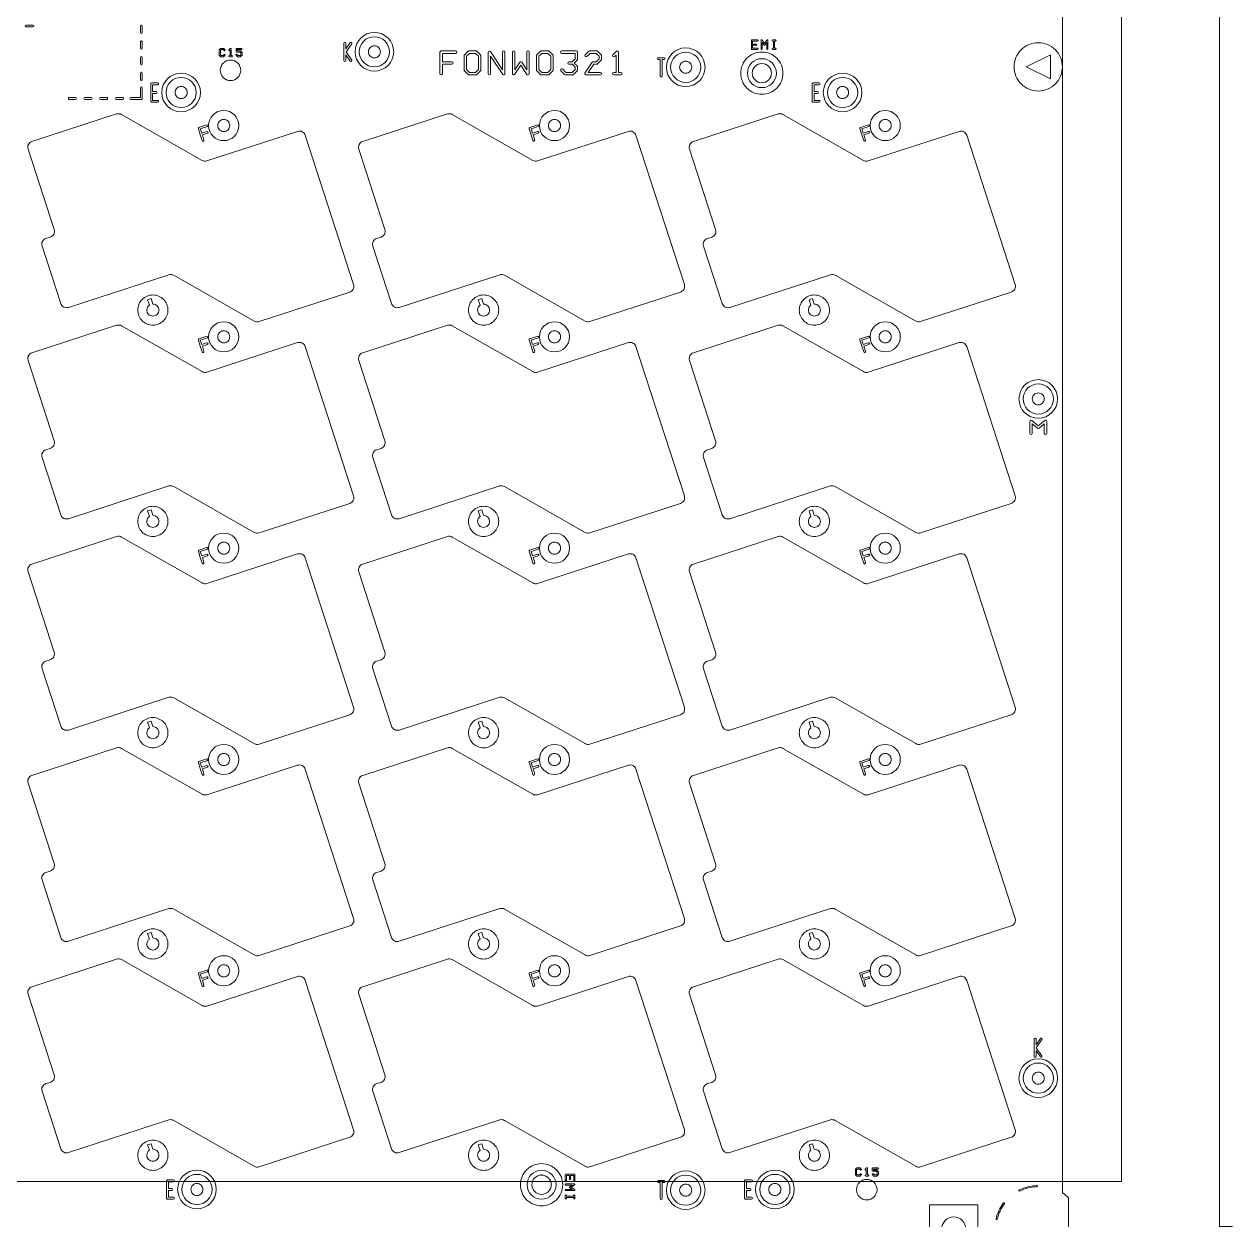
# Model space of a CAD drawing. Extents: x 3811 to 4077, y -444 to -307.
# Drawn here: x 4056.54 to 4066.56, y -386.43 to -376.53 of the extents above; entities that cross this region are included whole.
import ezdxf

# ---------------------------------------------------------------- set-up
doc = ezdxf.new("R2010")
doc.units = 0
doc.layers.get('0').update_dxf_attribs({"lineweight": 9})
doc.layers.add('備註', color=1, linetype='Continuous', lineweight=9)

msp = doc.modelspace()

# ---------------------------------------------------------------- linework, layer by layer
for p, q in [((4062.748, -376.735), (4062.737, -376.735)), ((4065.037, -376.78), (4064.837, -376.88)), ((4064.837, -376.88), (4065.037, -376.98)), ((4065.037, -376.98), (4065.037, -376.78))]:
    msp.add_line(p, q)
at = {"linetype": 'Continuous'}
for points in [[(4065.137, -396.13), (4065.137, -386.804, 0.044688), (4065.187, -386.764), (4065.187, -386.246, 0.044688), (4065.137, -386.205), (4065.137, -376.88), (4065.137, -367.804, 0.044688), (4065.187, -367.764), (4065.187, -367.246, 0.044688), (4065.137, -367.205), (4065.137, -366.73, -0.414215), (4065.012, -366.605, -0.414215), (4065.137, -366.48), (4065.137, -366.205), (4039.737, -366.205)], [(4066.437, -366.205), (4066.437, -386.485), (4066.537, -386.485, -1), (4066.537, -386.525), (4066.437, -386.525), (4066.437, -406.055), (4066.242, -406.055), (4066.242, -406.955), (4066.437, -406.955), (4066.437, -408.485), (4066.537, -408.485, -1), (4066.537, -408.525), (4066.437, -408.525), (4066.437, -410.655), (4065.137, -410.655)], [(4059.185, -376.827), (4059.185, -376.683, -1), (4059.2, -376.683), (4059.2, -376.731)], [(4059.2, -376.731), (4059.236, -376.679, -1), (4059.249, -376.688), (4059.202, -376.755), (4059.249, -376.823, -1), (4059.236, -376.832), (4059.2, -376.779)], [(4062.64, -376.73), (4062.64, -376.661, -0.742416), (4062.649, -376.658), (4062.668, -376.687)], [(4062.65, -376.677), (4062.65, -376.73, -1), (4062.64, -376.73)], [(4062.687, -376.677), (4062.673, -376.698, -0.535214), (4062.664, -376.698), (4062.65, -376.677)], [(4062.668, -376.687), (4062.687, -376.658, -0.742402), (4062.697, -376.661), (4062.697, -376.73, -1), (4062.687, -376.73), (4062.687, -376.677)], [(4062.737, -376.735, -1), (4062.737, -376.725), (4062.743, -376.725), (4062.743, -376.666), (4062.737, -376.666, -1), (4062.737, -376.656), (4062.748, -376.656), (4062.76, -376.656, -1), (4062.76, -376.666), (4062.753, -376.666), (4062.753, -376.725), (4062.76, -376.725, -1), (4062.76, -376.735), (4062.748, -376.735)], [(4058.241, -376.744), (4058.239, -376.745, -1), (4058.232, -376.738)], [(4058.246, -376.796), (4058.236, -376.796, -1), (4058.236, -376.786), (4058.241, -376.786), (4058.241, -376.744)], [(4058.232, -376.738), (4058.242, -376.728, -0.669786), (4058.251, -376.732), (4058.251, -376.786), (4058.256, -376.786, -1), (4058.256, -376.796), (4058.246, -376.796)], [(4059.2, -376.779), (4059.2, -376.827, -1), (4059.185, -376.827)], [(4060.38, -376.937), (4060.38, -376.758, -0.742398), (4060.398, -376.753), (4060.499, -376.904)], [(4060.499, -376.904), (4060.499, -376.758, -1), (4060.519, -376.758), (4060.519, -376.937, -0.742398), (4060.501, -376.943), (4060.4, -376.791)], [(4060.58, -376.937), (4060.58, -376.758, -1), (4060.6, -376.758), (4060.6, -376.904)], [(4060.699, -376.904), (4060.699, -376.758, -1), (4060.719, -376.758), (4060.719, -376.937, -0.742398), (4060.701, -376.943), (4060.649, -376.866)], [(4061.181, -376.931), (4061.241, -376.842, -0.251021), (4061.249, -376.838), (4061.275, -376.838), (4061.299, -376.814), (4061.299, -376.792), (4061.275, -376.768), (4061.224, -376.768), (4061.197, -376.795, -1), (4061.183, -376.781), (4061.213, -376.751, -0.200082), (4061.22, -376.748), (4061.279, -376.748, -0.200082), (4061.286, -376.751), (4061.316, -376.781, -0.200082), (4061.319, -376.788), (4061.319, -376.818, -0.200082), (4061.316, -376.825), (4061.286, -376.855, -0.200082), (4061.279, -376.858), (4061.255, -376.858), (4061.208, -376.927)], [(4061.413, -376.781), (4061.442, -376.751, -0.669781), (4061.459, -376.758), (4061.459, -376.927), (4061.479, -376.927, -1), (4061.479, -376.947), (4061.449, -376.947)], [(4060.4, -376.791), (4060.4, -376.937, -1), (4060.38, -376.937)], [(4060.649, -376.866), (4060.598, -376.943, -0.742405), (4060.58, -376.937)], [(4060.6, -376.904), (4060.641, -376.842, -0.535199), (4060.658, -376.842), (4060.699, -376.904)], [(4061.439, -376.782), (4061.427, -376.795, -1), (4061.413, -376.781)], [(4061.449, -376.947), (4061.42, -376.947, -1), (4061.42, -376.927), (4061.439, -376.927), (4061.439, -376.782)], [(4061.208, -376.927), (4061.309, -376.927, -1), (4061.309, -376.947), (4061.19, -376.947, -0.599324), (4061.181, -376.931)], [(4064.867, -379.915), (4064.867, -379.816, -0.63678), (4064.884, -379.808), (4064.937, -379.853), (4064.99, -379.808, -0.63678), (4065.007, -379.816), (4065.007, -379.915, -1), (4064.987, -379.915), (4064.987, -379.837)], [(4064.887, -379.837), (4064.887, -379.915, -1), (4064.867, -379.915)], [(4064.987, -379.837), (4064.943, -379.873, -0.362064), (4064.931, -379.873), (4064.887, -379.837)], [(4064.904, -385.075), (4064.904, -384.931, -1), (4064.919, -384.931), (4064.919, -384.979)], [(4064.919, -384.979), (4064.955, -384.927, -1), (4064.967, -384.935), (4064.92, -385.003), (4064.967, -385.071, -1), (4064.955, -385.079), (4064.919, -385.027)], [(4064.919, -385.027), (4064.919, -385.075, -1), (4064.904, -385.075)], [(4063.503, -386.009), (4063.513, -385.999, -0.669786), (4063.522, -386.003), (4063.522, -386.057), (4063.527, -386.057, -1), (4063.527, -386.067), (4063.517, -386.067)], [(4063.512, -386.015), (4063.51, -386.016, -1), (4063.503, -386.009)], [(4063.517, -386.067), (4063.507, -386.067, -1), (4063.507, -386.057), (4063.512, -386.057), (4063.512, -386.015)], [(4061.076, -386.141), (4061.023, -386.141, -1), (4061.023, -386.131), (4061.093, -386.131, -0.742416), (4061.095, -386.14), (4061.067, -386.159)], [(4061.023, -386.187, -1), (4061.023, -386.177), (4061.076, -386.177)], [(4061.067, -386.159), (4061.095, -386.178, -0.742402), (4061.093, -386.187), (4061.023, -386.187)], [(4061.076, -386.177), (4061.055, -386.163, -0.535214), (4061.055, -386.155), (4061.076, -386.141)], [(4064.925, -386.145, -1), (4064.926, -386.155, 0.105767), (4064.784, -386.19, -1), (4064.779, -386.181)], [(4061.018, -386.251), (4061.018, -386.239), (4061.018, -386.227, -1), (4061.028, -386.227), (4061.028, -386.234), (4061.088, -386.234), (4061.088, -386.227, -1), (4061.098, -386.227), (4061.098, -386.239)], [(4061.098, -386.239), (4061.098, -386.251, -1), (4061.088, -386.251), (4061.088, -386.244), (4061.028, -386.244), (4061.028, -386.251, -1), (4061.018, -386.251)], [(4064.649, -386.289, -1), (4064.657, -386.295, 0.102768), (4064.596, -386.423, -1), (4064.587, -386.421)]]:
    msp.add_lwpolyline(points, format="xyb", dxfattribs=at)
for points in [[(4056.552, -376.549, -1), (4056.552, -376.534), (4056.607, -376.534, -1), (4056.607, -376.549)], [(4057.499, -376.596), (4057.499, -376.541, -1), (4057.514, -376.541), (4057.514, -376.596, -1)], [(4057.499, -376.726), (4057.499, -376.671, -1), (4057.514, -376.671), (4057.514, -376.726, -1)], [(4062.56, -376.73), (4062.56, -376.696), (4062.56, -376.661, -0.414253), (4062.565, -376.656), (4062.612, -376.656, -1), (4062.612, -376.666), (4062.57, -376.666), (4062.57, -376.691), (4062.6, -376.691, -1), (4062.6, -376.701), (4062.57, -376.701), (4062.57, -376.725), (4062.612, -376.725, -1), (4062.612, -376.735), (4062.565, -376.735, -0.414253)], [(4058.151, -376.781), (4058.151, -376.742, -0.200121), (4058.152, -376.738), (4058.162, -376.728, -0.200121), (4058.166, -376.727), (4058.186, -376.727, -0.200121), (4058.189, -376.728), (4058.199, -376.738, -1), (4058.192, -376.745), (4058.184, -376.737), (4058.168, -376.737), (4058.161, -376.744), (4058.161, -376.779), (4058.168, -376.786), (4058.184, -376.786), (4058.192, -376.778, -1), (4058.199, -376.785), (4058.189, -376.795, -0.200121), (4058.186, -376.796), (4058.166, -376.796, -0.200121), (4058.162, -376.795), (4058.152, -376.785, -0.200121)], [(4058.291, -376.752), (4058.291, -376.732, -0.414253), (4058.296, -376.727), (4058.336, -376.727, -1), (4058.336, -376.737), (4058.301, -376.737), (4058.301, -376.747), (4058.326, -376.747, -0.200121), (4058.329, -376.748), (4058.339, -376.758, -0.200121), (4058.341, -376.761), (4058.341, -376.781, -0.200121), (4058.339, -376.785), (4058.329, -376.795, -0.200121), (4058.326, -376.796), (4058.306, -376.796, -0.200121), (4058.302, -376.795), (4058.292, -376.785, -1), (4058.299, -376.778), (4058.308, -376.786), (4058.324, -376.786), (4058.331, -376.779), (4058.331, -376.764), (4058.324, -376.757), (4058.296, -376.757, -0.414253)], [(4059.387, -376.755, -0.414217), (4059.437, -376.705, -0.414217), (4059.487, -376.755, -0.414217), (4059.437, -376.805, -0.414217)], [(4059.98, -376.937), (4059.98, -376.848), (4059.98, -376.758, -0.414228), (4059.99, -376.748), (4060.109, -376.748, -1), (4060.109, -376.768), (4060, -376.768), (4060, -376.838), (4060.079, -376.838, -1), (4060.079, -376.858), (4060, -376.858), (4060, -376.937, -1)], [(4060.18, -376.907), (4060.18, -376.788, -0.200082), (4060.183, -376.781), (4060.213, -376.751, -0.200082), (4060.22, -376.748), (4060.279, -376.748, -0.200082), (4060.286, -376.751), (4060.316, -376.781, -0.200082), (4060.319, -376.788), (4060.319, -376.907, -0.200082), (4060.316, -376.914), (4060.286, -376.944, -0.200082), (4060.279, -376.947), (4060.22, -376.947, -0.200082), (4060.213, -376.944), (4060.183, -376.914, -0.200082)], [(4060.78, -376.907), (4060.78, -376.788, -0.200082), (4060.783, -376.781), (4060.813, -376.751, -0.200082), (4060.82, -376.748), (4060.879, -376.748, -0.200082), (4060.886, -376.751), (4060.916, -376.781, -0.200082), (4060.919, -376.788), (4060.919, -376.907, -0.200082), (4060.916, -376.914), (4060.886, -376.944, -0.200082), (4060.879, -376.947), (4060.82, -376.947, -0.200082), (4060.813, -376.944), (4060.783, -376.914, -0.200082)], [(4060.983, -376.914, -1), (4060.997, -376.9), (4061.024, -376.927), (4061.075, -376.927), (4061.099, -376.903), (4061.099, -376.882), (4061.075, -376.858), (4061.049, -376.858, -1), (4061.049, -376.838), (4061.075, -376.838), (4061.099, -376.814), (4061.099, -376.768), (4060.99, -376.768, -1), (4060.99, -376.748), (4061.109, -376.748, -0.414228), (4061.119, -376.758), (4061.119, -376.818, -0.200082), (4061.116, -376.825), (4061.093, -376.848), (4061.116, -376.87, -0.200082), (4061.119, -376.877), (4061.119, -376.907, -0.200082), (4061.116, -376.914), (4061.086, -376.944, -0.200082), (4061.079, -376.947), (4061.02, -376.947, -0.200082), (4061.013, -376.944)], [(4062.472, -376.932, -0.414215), (4062.647, -376.757, -0.414215), (4062.822, -376.932, -0.414215), (4062.647, -377.107, -0.414215)], [(4064.737, -376.88, -0.414214), (4064.937, -376.68, -0.414214), (4065.137, -376.88, -0.414214), (4064.937, -377.08, -0.414214)], [(4057.499, -376.856), (4057.499, -376.801, -1), (4057.514, -376.801), (4057.514, -376.856, -1)], [(4058.16, -376.908, -0.414215), (4058.245, -376.823, -0.414215), (4058.33, -376.908, -0.414215), (4058.245, -376.993, -0.414215)], [(4061.788, -376.819, -1), (4061.788, -376.804), (4061.813, -376.804), (4061.838, -376.804, -1), (4061.838, -376.819), (4061.82, -376.819), (4061.82, -376.956, -1), (4061.805, -376.956), (4061.805, -376.819)], [(4061.966, -376.883, -0.414217), (4062.016, -376.833, -0.414217), (4062.066, -376.883, -0.414217), (4062.016, -376.933, -0.414217)], [(4057.499, -376.986), (4057.499, -376.931, -1), (4057.514, -376.931), (4057.514, -376.986, -1)], [(4057.419, -377.149, -1), (4057.419, -377.134), (4057.499, -377.134), (4057.499, -377.054, -1), (4057.514, -377.054), (4057.514, -377.141, -0.414239), (4057.507, -377.149)], [(4057.584, -377.165), (4057.584, -377.093), (4057.584, -377.021, -0.414241), (4057.592, -377.013), (4057.642, -377.013, -1), (4057.642, -377.028), (4057.599, -377.028), (4057.599, -377.085), (4057.629, -377.085, -1), (4057.629, -377.1), (4057.599, -377.1), (4057.599, -377.157), (4057.642, -377.157, -1), (4057.642, -377.172), (4057.592, -377.172, -0.414241)], [(4057.786, -377.092, -0.414217), (4057.836, -377.042, -0.414217), (4057.886, -377.092, -0.414217), (4057.836, -377.142, -0.414217)], [(4063.064, -377.165), (4063.064, -377.093), (4063.064, -377.021, -0.414241), (4063.072, -377.013), (4063.122, -377.013, -1), (4063.122, -377.028), (4063.079, -377.028), (4063.079, -377.085), (4063.109, -377.085, -1), (4063.109, -377.1), (4063.079, -377.1), (4063.079, -377.157), (4063.122, -377.157, -1), (4063.122, -377.172), (4063.072, -377.172, -0.414241)], [(4063.266, -377.092, -0.414217), (4063.316, -377.042, -0.414217), (4063.366, -377.092, -0.414217), (4063.316, -377.142, -0.414217)], [(4056.907, -377.149, -1), (4056.907, -377.134), (4056.962, -377.134, -1), (4056.962, -377.149)], [(4057.037, -377.149, -1), (4057.037, -377.134), (4057.092, -377.134, -1), (4057.092, -377.149)], [(4057.167, -377.149, -1), (4057.167, -377.134), (4057.222, -377.134, -1), (4057.222, -377.149)], [(4057.297, -377.149, -1), (4057.297, -377.134), (4057.352, -377.134, -1), (4057.352, -377.149)], [(4056.568, -377.561, -0.41422), (4056.6, -377.498), (4057.302, -377.27, -0.211093), (4057.342, -377.274), (4058.009, -377.654, 0.211093), (4058.049, -377.658), (4058.801, -377.414, -0.41422), (4058.864, -377.446), (4059.265, -378.682, -0.414215), (4059.233, -378.745), (4058.482, -378.99, -0.211093), (4058.442, -378.985), (4057.775, -378.606, 0.211091), (4057.735, -378.601), (4056.902, -378.872, -0.414218), (4056.839, -378.84), (4056.684, -378.364, -0.414217), (4056.716, -378.301), (4056.752, -378.29, 0.414216), (4056.784, -378.227)], [(4059.308, -377.561, -0.41422), (4059.34, -377.498), (4060.042, -377.27, -0.211093), (4060.082, -377.274), (4060.749, -377.654, 0.211093), (4060.789, -377.658), (4061.541, -377.414, -0.41422), (4061.604, -377.446), (4062.005, -378.682, -0.414215), (4061.973, -378.745), (4061.222, -378.99, -0.211093), (4061.182, -378.985), (4060.515, -378.606, 0.211091), (4060.475, -378.601), (4059.642, -378.872, -0.414218), (4059.579, -378.84), (4059.424, -378.364, -0.414217), (4059.456, -378.301), (4059.492, -378.29, 0.414216), (4059.524, -378.227)], [(4062.048, -377.561, -0.41422), (4062.08, -377.498), (4062.782, -377.27, -0.211093), (4062.822, -377.274), (4063.489, -377.654, 0.211093), (4063.529, -377.658), (4064.281, -377.414, -0.41422), (4064.344, -377.446), (4064.745, -378.682, -0.414215), (4064.713, -378.745), (4063.962, -378.99, -0.211093), (4063.922, -378.985), (4063.255, -378.606, 0.211091), (4063.215, -378.601), (4062.382, -378.872, -0.414218), (4062.319, -378.84), (4062.164, -378.364, -0.414217), (4062.196, -378.301), (4062.232, -378.29, 0.414216), (4062.264, -378.227)], [(4057.979, -377.392, -0.414237), (4057.984, -377.382), (4058.05, -377.361, -1), (4058.054, -377.375), (4057.995, -377.394), (4058.007, -377.43), (4058.049, -377.416, -1), (4058.054, -377.43), (4058.012, -377.444), (4058.025, -377.486, -1), (4058.011, -377.491), (4057.995, -377.442), (4057.995, -377.442)], [(4058.139, -377.366, 0.414217), (4058.189, -377.416, 0.414217), (4058.239, -377.366, 0.414217), (4058.189, -377.316, 0.414217)], [(4060.719, -377.392, -0.414237), (4060.724, -377.382), (4060.79, -377.361, -1), (4060.794, -377.375), (4060.735, -377.394), (4060.747, -377.43), (4060.789, -377.416, -1), (4060.794, -377.43), (4060.752, -377.444), (4060.765, -377.486, -1), (4060.751, -377.491), (4060.735, -377.442), (4060.735, -377.442)], [(4060.879, -377.366, 0.414217), (4060.929, -377.416, 0.414217), (4060.979, -377.366, 0.414217), (4060.929, -377.316, 0.414217)], [(4063.459, -377.392, -0.414237), (4063.464, -377.382), (4063.53, -377.361, -1), (4063.534, -377.375), (4063.475, -377.394), (4063.487, -377.43), (4063.529, -377.416, -1), (4063.534, -377.43), (4063.492, -377.444), (4063.505, -377.486, -1), (4063.491, -377.491), (4063.475, -377.442), (4063.475, -377.442)], [(4063.619, -377.366, 0.414217), (4063.669, -377.416, 0.414217), (4063.719, -377.366, 0.414217), (4063.669, -377.316, 0.414217)], [(4057.477, -378.894, -0.414215), (4057.602, -378.769, -0.414215), (4057.727, -378.894, -0.414215), (4057.602, -379.019, -0.414215)], [(4060.217, -378.894, -0.414215), (4060.342, -378.769, -0.414215), (4060.467, -378.894, -0.414215), (4060.342, -379.019, -0.414215)], [(4062.957, -378.894, -0.414215), (4063.082, -378.769, -0.414215), (4063.207, -378.894, -0.414215), (4063.082, -379.019, -0.414215)], [(4057.552, -378.894, 0.414217), (4057.602, -378.944, 0.414217), (4057.652, -378.894, 0.414217), (4057.602, -378.844, 0.002897), (4057.601, -378.844), (4057.587, -378.799), (4057.558, -378.808), (4057.573, -378.853, 0.242589)], [(4060.292, -378.894, 0.414217), (4060.342, -378.944, 0.414217), (4060.392, -378.894, 0.414217), (4060.342, -378.844, 0.002897), (4060.341, -378.844), (4060.327, -378.799), (4060.298, -378.808), (4060.313, -378.853, 0.242589)], [(4063.032, -378.894, 0.414217), (4063.082, -378.944, 0.414217), (4063.132, -378.894, 0.414217), (4063.082, -378.844, 0.002897), (4063.081, -378.844), (4063.067, -378.799), (4063.038, -378.808), (4063.053, -378.853, 0.242589)], [(4056.568, -379.311, -0.41422), (4056.6, -379.248), (4057.302, -379.02, -0.211093), (4057.342, -379.024), (4058.009, -379.404, 0.211093), (4058.049, -379.408), (4058.801, -379.164, -0.41422), (4058.864, -379.196), (4059.265, -380.432, -0.414215), (4059.233, -380.495), (4058.482, -380.74, -0.211093), (4058.442, -380.735), (4057.775, -380.356, 0.211091), (4057.735, -380.351), (4056.902, -380.622, -0.414218), (4056.839, -380.59), (4056.684, -380.114, -0.414217), (4056.716, -380.051), (4056.752, -380.04, 0.414216), (4056.784, -379.977)], [(4058.139, -379.116, 0.414217), (4058.189, -379.166, 0.414217), (4058.239, -379.116, 0.414217), (4058.189, -379.066, 0.414217)], [(4059.308, -379.311, -0.41422), (4059.34, -379.248), (4060.042, -379.02, -0.211093), (4060.082, -379.024), (4060.749, -379.404, 0.211093), (4060.789, -379.408), (4061.541, -379.164, -0.41422), (4061.604, -379.196), (4062.005, -380.432, -0.414215), (4061.973, -380.495), (4061.222, -380.74, -0.211093), (4061.182, -380.735), (4060.515, -380.356, 0.211091), (4060.475, -380.351), (4059.642, -380.622, -0.414218), (4059.579, -380.59), (4059.424, -380.114, -0.414217), (4059.456, -380.051), (4059.492, -380.04, 0.414216), (4059.524, -379.977)], [(4060.879, -379.116, 0.414217), (4060.929, -379.166, 0.414217), (4060.979, -379.116, 0.414217), (4060.929, -379.066, 0.414217)], [(4062.048, -379.311, -0.41422), (4062.08, -379.248), (4062.782, -379.02, -0.211093), (4062.822, -379.024), (4063.489, -379.404, 0.211093), (4063.529, -379.408), (4064.281, -379.164, -0.41422), (4064.344, -379.196), (4064.745, -380.432, -0.414215), (4064.713, -380.495), (4063.962, -380.74, -0.211093), (4063.922, -380.735), (4063.255, -380.356, 0.211091), (4063.215, -380.351), (4062.382, -380.622, -0.414218), (4062.319, -380.59), (4062.164, -380.114, -0.414217), (4062.196, -380.051), (4062.232, -380.04, 0.414216), (4062.264, -379.977)], [(4063.619, -379.116, 0.414217), (4063.669, -379.166, 0.414217), (4063.719, -379.116, 0.414217), (4063.669, -379.066, 0.414217)], [(4057.979, -379.142, -0.414237), (4057.984, -379.132), (4058.05, -379.111, -1), (4058.054, -379.125), (4057.995, -379.144), (4058.007, -379.18), (4058.049, -379.166, -1), (4058.054, -379.18), (4058.012, -379.194), (4058.025, -379.236, -1), (4058.011, -379.241), (4057.995, -379.192), (4057.995, -379.192)], [(4060.719, -379.142, -0.414237), (4060.724, -379.132), (4060.79, -379.111, -1), (4060.794, -379.125), (4060.735, -379.144), (4060.747, -379.18), (4060.789, -379.166, -1), (4060.794, -379.18), (4060.752, -379.194), (4060.765, -379.236, -1), (4060.751, -379.241), (4060.735, -379.192), (4060.735, -379.192)], [(4063.459, -379.142, -0.414237), (4063.464, -379.132), (4063.53, -379.111, -1), (4063.534, -379.125), (4063.475, -379.144), (4063.487, -379.18), (4063.529, -379.166, -1), (4063.534, -379.18), (4063.492, -379.194), (4063.505, -379.236, -1), (4063.491, -379.241), (4063.475, -379.192), (4063.475, -379.192)], [(4064.887, -379.63, -0.414217), (4064.937, -379.58, -0.414217), (4064.987, -379.63, -0.414217), (4064.937, -379.68, -0.414217)], [(4057.477, -380.644, -0.414215), (4057.602, -380.519, -0.414215), (4057.727, -380.644, -0.414215), (4057.602, -380.769, -0.414215)], [(4057.552, -380.644, 0.414217), (4057.602, -380.694, 0.414217), (4057.652, -380.644, 0.414217), (4057.602, -380.594, 0.002897), (4057.601, -380.594), (4057.587, -380.549), (4057.558, -380.558), (4057.573, -380.603, 0.242589)], [(4060.217, -380.644, -0.414215), (4060.342, -380.519, -0.414215), (4060.467, -380.644, -0.414215), (4060.342, -380.769, -0.414215)], [(4060.292, -380.644, 0.414217), (4060.342, -380.694, 0.414217), (4060.392, -380.644, 0.414217), (4060.342, -380.594, 0.002897), (4060.341, -380.594), (4060.327, -380.549), (4060.298, -380.558), (4060.313, -380.603, 0.242589)], [(4062.957, -380.644, -0.414215), (4063.082, -380.519, -0.414215), (4063.207, -380.644, -0.414215), (4063.082, -380.769, -0.414215)], [(4063.032, -380.644, 0.414217), (4063.082, -380.694, 0.414217), (4063.132, -380.644, 0.414217), (4063.082, -380.594, 0.002897), (4063.081, -380.594), (4063.067, -380.549), (4063.038, -380.558), (4063.053, -380.603, 0.242589)], [(4056.568, -381.061, -0.41422), (4056.6, -380.998), (4057.302, -380.77, -0.211093), (4057.342, -380.774), (4058.009, -381.154, 0.211093), (4058.049, -381.158), (4058.801, -380.914, -0.41422), (4058.864, -380.946), (4059.265, -382.182, -0.414215), (4059.233, -382.245), (4058.482, -382.49, -0.211093), (4058.442, -382.485), (4057.775, -382.106, 0.211091), (4057.735, -382.101), (4056.902, -382.372, -0.414218), (4056.839, -382.34), (4056.684, -381.864, -0.414217), (4056.716, -381.801), (4056.752, -381.79, 0.414216), (4056.784, -381.727)], [(4059.308, -381.061, -0.41422), (4059.34, -380.998), (4060.042, -380.77, -0.211093), (4060.082, -380.774), (4060.749, -381.154, 0.211093), (4060.789, -381.158), (4061.541, -380.914, -0.41422), (4061.604, -380.946), (4062.005, -382.182, -0.414215), (4061.973, -382.245), (4061.222, -382.49, -0.211093), (4061.182, -382.485), (4060.515, -382.106, 0.211091), (4060.475, -382.101), (4059.642, -382.372, -0.414218), (4059.579, -382.34), (4059.424, -381.864, -0.414217), (4059.456, -381.801), (4059.492, -381.79, 0.414216), (4059.524, -381.727)], [(4062.048, -381.061, -0.41422), (4062.08, -380.998), (4062.782, -380.77, -0.211093), (4062.822, -380.774), (4063.489, -381.154, 0.211093), (4063.529, -381.158), (4064.281, -380.914, -0.41422), (4064.344, -380.946), (4064.745, -382.182, -0.414215), (4064.713, -382.245), (4063.962, -382.49, -0.211093), (4063.922, -382.485), (4063.255, -382.106, 0.211091), (4063.215, -382.101), (4062.382, -382.372, -0.414218), (4062.319, -382.34), (4062.164, -381.864, -0.414217), (4062.196, -381.801), (4062.232, -381.79, 0.414216), (4062.264, -381.727)], [(4057.979, -380.892, -0.414237), (4057.984, -380.882), (4058.05, -380.861, -1), (4058.054, -380.875), (4057.995, -380.894), (4058.007, -380.93), (4058.049, -380.916, -1), (4058.054, -380.93), (4058.012, -380.944), (4058.025, -380.986, -1), (4058.011, -380.991), (4057.995, -380.942), (4057.995, -380.942)], [(4058.139, -380.866, 0.414217), (4058.189, -380.916, 0.414217), (4058.239, -380.866, 0.414217), (4058.189, -380.816, 0.414217)], [(4060.719, -380.892, -0.414237), (4060.724, -380.882), (4060.79, -380.861, -1), (4060.794, -380.875), (4060.735, -380.894), (4060.747, -380.93), (4060.789, -380.916, -1), (4060.794, -380.93), (4060.752, -380.944), (4060.765, -380.986, -1), (4060.751, -380.991), (4060.735, -380.942), (4060.735, -380.942)], [(4060.879, -380.866, 0.414217), (4060.929, -380.916, 0.414217), (4060.979, -380.866, 0.414217), (4060.929, -380.816, 0.414217)], [(4063.459, -380.892, -0.414237), (4063.464, -380.882), (4063.53, -380.861, -1), (4063.534, -380.875), (4063.475, -380.894), (4063.487, -380.93), (4063.529, -380.916, -1), (4063.534, -380.93), (4063.492, -380.944), (4063.505, -380.986, -1), (4063.491, -380.991), (4063.475, -380.942), (4063.475, -380.942)], [(4063.619, -380.866, 0.414217), (4063.669, -380.916, 0.414217), (4063.719, -380.866, 0.414217), (4063.669, -380.816, 0.414217)], [(4057.477, -382.394, -0.414215), (4057.602, -382.269, -0.414215), (4057.727, -382.394, -0.414215), (4057.602, -382.519, -0.414215)], [(4060.217, -382.394, -0.414215), (4060.342, -382.269, -0.414215), (4060.467, -382.394, -0.414215), (4060.342, -382.519, -0.414215)], [(4062.957, -382.394, -0.414215), (4063.082, -382.269, -0.414215), (4063.207, -382.394, -0.414215), (4063.082, -382.519, -0.414215)], [(4057.552, -382.394, 0.414217), (4057.602, -382.444, 0.414217), (4057.652, -382.394, 0.414217), (4057.602, -382.344, 0.002897), (4057.601, -382.344), (4057.587, -382.299), (4057.558, -382.308), (4057.573, -382.353, 0.242589)], [(4060.292, -382.394, 0.414217), (4060.342, -382.444, 0.414217), (4060.392, -382.394, 0.414217), (4060.342, -382.344, 0.002897), (4060.341, -382.344), (4060.327, -382.299), (4060.298, -382.308), (4060.313, -382.353, 0.242589)], [(4063.032, -382.394, 0.414217), (4063.082, -382.444, 0.414217), (4063.132, -382.394, 0.414217), (4063.082, -382.344, 0.002897), (4063.081, -382.344), (4063.067, -382.299), (4063.038, -382.308), (4063.053, -382.353, 0.242589)], [(4056.568, -382.811, -0.41422), (4056.6, -382.748), (4057.302, -382.52, -0.211093), (4057.342, -382.524), (4058.009, -382.904, 0.211093), (4058.049, -382.908), (4058.801, -382.664, -0.41422), (4058.864, -382.696), (4059.265, -383.932, -0.414215), (4059.233, -383.995), (4058.482, -384.24, -0.211093), (4058.442, -384.235), (4057.775, -383.856, 0.211091), (4057.735, -383.851), (4056.902, -384.122, -0.414218), (4056.839, -384.09), (4056.684, -383.614, -0.414217), (4056.716, -383.551), (4056.752, -383.54, 0.414216), (4056.784, -383.477)], [(4058.139, -382.616, 0.414217), (4058.189, -382.666, 0.414217), (4058.239, -382.616, 0.414217), (4058.189, -382.566, 0.414217)], [(4059.308, -382.811, -0.41422), (4059.34, -382.748), (4060.042, -382.52, -0.211093), (4060.082, -382.524), (4060.749, -382.904, 0.211093), (4060.789, -382.908), (4061.541, -382.664, -0.41422), (4061.604, -382.696), (4062.005, -383.932, -0.414215), (4061.973, -383.995), (4061.222, -384.24, -0.211093), (4061.182, -384.235), (4060.515, -383.856, 0.211091), (4060.475, -383.851), (4059.642, -384.122, -0.414218), (4059.579, -384.09), (4059.424, -383.614, -0.414217), (4059.456, -383.551), (4059.492, -383.54, 0.414216), (4059.524, -383.477)], [(4060.879, -382.616, 0.414217), (4060.929, -382.666, 0.414217), (4060.979, -382.616, 0.414217), (4060.929, -382.566, 0.414217)], [(4062.048, -382.811, -0.41422), (4062.08, -382.748), (4062.782, -382.52, -0.211093), (4062.822, -382.524), (4063.489, -382.904, 0.211093), (4063.529, -382.908), (4064.281, -382.664, -0.41422), (4064.344, -382.696), (4064.745, -383.932, -0.414215), (4064.713, -383.995), (4063.962, -384.24, -0.211093), (4063.922, -384.235), (4063.255, -383.856, 0.211091), (4063.215, -383.851), (4062.382, -384.122, -0.414218), (4062.319, -384.09), (4062.164, -383.614, -0.414217), (4062.196, -383.551), (4062.232, -383.54, 0.414216), (4062.264, -383.477)], [(4063.619, -382.616, 0.414217), (4063.669, -382.666, 0.414217), (4063.719, -382.616, 0.414217), (4063.669, -382.566, 0.414217)], [(4057.979, -382.642, -0.414237), (4057.984, -382.632), (4058.05, -382.611, -1), (4058.054, -382.625), (4057.995, -382.644), (4058.007, -382.68), (4058.049, -382.666, -1), (4058.054, -382.68), (4058.012, -382.694), (4058.025, -382.736, -1), (4058.011, -382.741), (4057.995, -382.692), (4057.995, -382.692)], [(4060.719, -382.642, -0.414237), (4060.724, -382.632), (4060.79, -382.611, -1), (4060.794, -382.625), (4060.735, -382.644), (4060.747, -382.68), (4060.789, -382.666, -1), (4060.794, -382.68), (4060.752, -382.694), (4060.765, -382.736, -1), (4060.751, -382.741), (4060.735, -382.692), (4060.735, -382.692)], [(4063.459, -382.642, -0.414237), (4063.464, -382.632), (4063.53, -382.611, -1), (4063.534, -382.625), (4063.475, -382.644), (4063.487, -382.68), (4063.529, -382.666, -1), (4063.534, -382.68), (4063.492, -382.694), (4063.505, -382.736, -1), (4063.491, -382.741), (4063.475, -382.692), (4063.475, -382.692)], [(4057.477, -384.144, -0.414215), (4057.602, -384.019, -0.414215), (4057.727, -384.144, -0.414215), (4057.602, -384.269, -0.414215)], [(4057.552, -384.144, 0.414217), (4057.602, -384.194, 0.414217), (4057.652, -384.144, 0.414217), (4057.602, -384.094, 0.002897), (4057.601, -384.094), (4057.587, -384.049), (4057.558, -384.058), (4057.573, -384.103, 0.242589)], [(4060.217, -384.144, -0.414215), (4060.342, -384.019, -0.414215), (4060.467, -384.144, -0.414215), (4060.342, -384.269, -0.414215)], [(4060.292, -384.144, 0.414217), (4060.342, -384.194, 0.414217), (4060.392, -384.144, 0.414217), (4060.342, -384.094, 0.002897), (4060.341, -384.094), (4060.327, -384.049), (4060.298, -384.058), (4060.313, -384.103, 0.242589)], [(4062.957, -384.144, -0.414215), (4063.082, -384.019, -0.414215), (4063.207, -384.144, -0.414215), (4063.082, -384.269, -0.414215)], [(4063.032, -384.144, 0.414217), (4063.082, -384.194, 0.414217), (4063.132, -384.144, 0.414217), (4063.082, -384.094, 0.002897), (4063.081, -384.094), (4063.067, -384.049), (4063.038, -384.058), (4063.053, -384.103, 0.242589)], [(4056.568, -384.561, -0.41422), (4056.6, -384.498), (4057.302, -384.27, -0.211093), (4057.342, -384.274), (4058.009, -384.654, 0.211093), (4058.049, -384.658), (4058.801, -384.414, -0.41422), (4058.864, -384.446), (4059.265, -385.682, -0.414215), (4059.233, -385.745), (4058.482, -385.99, -0.211093), (4058.442, -385.985), (4057.775, -385.606, 0.211091), (4057.735, -385.601), (4056.902, -385.872, -0.414218), (4056.839, -385.84), (4056.684, -385.364, -0.414217), (4056.716, -385.301), (4056.752, -385.29, 0.414216), (4056.784, -385.227)], [(4059.308, -384.561, -0.41422), (4059.34, -384.498), (4060.042, -384.27, -0.211093), (4060.082, -384.274), (4060.749, -384.654, 0.211093), (4060.789, -384.658), (4061.541, -384.414, -0.41422), (4061.604, -384.446), (4062.005, -385.682, -0.414215), (4061.973, -385.745), (4061.222, -385.99, -0.211093), (4061.182, -385.985), (4060.515, -385.606, 0.211091), (4060.475, -385.601), (4059.642, -385.872, -0.414218), (4059.579, -385.84), (4059.424, -385.364, -0.414217), (4059.456, -385.301), (4059.492, -385.29, 0.414216), (4059.524, -385.227)], [(4062.048, -384.561, -0.41422), (4062.08, -384.498), (4062.782, -384.27, -0.211093), (4062.822, -384.274), (4063.489, -384.654, 0.211093), (4063.529, -384.658), (4064.281, -384.414, -0.41422), (4064.344, -384.446), (4064.745, -385.682, -0.414215), (4064.713, -385.745), (4063.962, -385.99, -0.211093), (4063.922, -385.985), (4063.255, -385.606, 0.211091), (4063.215, -385.601), (4062.382, -385.872, -0.414218), (4062.319, -385.84), (4062.164, -385.364, -0.414217), (4062.196, -385.301), (4062.232, -385.29, 0.414216), (4062.264, -385.227)], [(4057.979, -384.392, -0.414237), (4057.984, -384.382), (4058.05, -384.361, -1), (4058.054, -384.375), (4057.995, -384.394), (4058.007, -384.43), (4058.049, -384.416, -1), (4058.054, -384.43), (4058.012, -384.444), (4058.025, -384.486, -1), (4058.011, -384.491), (4057.995, -384.442), (4057.995, -384.442)], [(4058.139, -384.366, 0.414217), (4058.189, -384.416, 0.414217), (4058.239, -384.366, 0.414217), (4058.189, -384.316, 0.414217)], [(4060.719, -384.392, -0.414237), (4060.724, -384.382), (4060.79, -384.361, -1), (4060.794, -384.375), (4060.735, -384.394), (4060.747, -384.43), (4060.789, -384.416, -1), (4060.794, -384.43), (4060.752, -384.444), (4060.765, -384.486, -1), (4060.751, -384.491), (4060.735, -384.442), (4060.735, -384.442)], [(4060.879, -384.366, 0.414217), (4060.929, -384.416, 0.414217), (4060.979, -384.366, 0.414217), (4060.929, -384.316, 0.414217)], [(4063.459, -384.392, -0.414237), (4063.464, -384.382), (4063.53, -384.361, -1), (4063.534, -384.375), (4063.475, -384.394), (4063.487, -384.43), (4063.529, -384.416, -1), (4063.534, -384.43), (4063.492, -384.444), (4063.505, -384.486, -1), (4063.491, -384.491), (4063.475, -384.442), (4063.475, -384.442)], [(4063.619, -384.366, 0.414217), (4063.669, -384.416, 0.414217), (4063.719, -384.366, 0.414217), (4063.669, -384.316, 0.414217)], [(4064.887, -385.255, -0.414217), (4064.937, -385.205, -0.414217), (4064.987, -385.255, -0.414217), (4064.937, -385.305, -0.414217)], [(4057.477, -385.894, -0.414215), (4057.602, -385.769, -0.414215), (4057.727, -385.894, -0.414215), (4057.602, -386.019, -0.414215)], [(4060.217, -385.894, -0.414215), (4060.342, -385.769, -0.414215), (4060.467, -385.894, -0.414215), (4060.342, -386.019, -0.414215)], [(4062.957, -385.894, -0.414215), (4063.082, -385.769, -0.414215), (4063.207, -385.894, -0.414215), (4063.082, -386.019, -0.414215)], [(4057.552, -385.894, 0.414217), (4057.602, -385.944, 0.414217), (4057.652, -385.894, 0.414217), (4057.602, -385.844, 0.002897), (4057.601, -385.844), (4057.587, -385.799), (4057.558, -385.808), (4057.573, -385.853, 0.242589)], [(4060.292, -385.894, 0.414217), (4060.342, -385.944, 0.414217), (4060.392, -385.894, 0.414217), (4060.342, -385.844, 0.002897), (4060.341, -385.844), (4060.327, -385.799), (4060.298, -385.808), (4060.313, -385.853, 0.242589)], [(4063.032, -385.894, 0.414217), (4063.082, -385.944, 0.414217), (4063.132, -385.894, 0.414217), (4063.082, -385.844, 0.002897), (4063.081, -385.844), (4063.067, -385.799), (4063.038, -385.808), (4063.053, -385.853, 0.242589)], [(4060.647, -386.138, -0.414215), (4060.822, -385.963, -0.414215), (4060.997, -386.138, -0.414215), (4060.822, -386.313, -0.414215)], [(4063.422, -386.052), (4063.422, -386.013, -0.200121), (4063.423, -386.009), (4063.433, -385.999, -0.200121), (4063.437, -385.998), (4063.457, -385.998, -0.200121), (4063.46, -385.999), (4063.47, -386.009, -1), (4063.463, -386.016), (4063.455, -386.008), (4063.439, -386.008), (4063.432, -386.015), (4063.432, -386.05), (4063.439, -386.057), (4063.455, -386.057), (4063.463, -386.049, -1), (4063.47, -386.056), (4063.46, -386.066, -0.200121), (4063.457, -386.067), (4063.437, -386.067, -0.200121), (4063.433, -386.066), (4063.423, -386.056, -0.200121)], [(4063.562, -386.022), (4063.562, -386.003, -0.414253), (4063.567, -385.998), (4063.607, -385.998, -1), (4063.607, -386.008), (4063.572, -386.008), (4063.572, -386.017), (4063.597, -386.017, -0.200121), (4063.6, -386.019), (4063.61, -386.029, -0.200121), (4063.612, -386.032), (4063.612, -386.052, -0.200121), (4063.61, -386.056), (4063.6, -386.066, -0.200121), (4063.597, -386.067), (4063.577, -386.067, -0.200121), (4063.573, -386.066), (4063.563, -386.056, -1), (4063.571, -386.049), (4063.579, -386.057), (4063.595, -386.057), (4063.602, -386.05), (4063.602, -386.034), (4063.595, -386.027), (4063.567, -386.027, -0.414253)], [(4057.716, -386.249), (4057.716, -386.177), (4057.716, -386.105, -0.414241), (4057.723, -386.098), (4057.773, -386.098, -1), (4057.773, -386.113), (4057.731, -386.113), (4057.731, -386.17), (4057.76, -386.17, -1), (4057.76, -386.185), (4057.731, -386.185), (4057.731, -386.242), (4057.773, -386.242, -1), (4057.773, -386.257), (4057.723, -386.257, -0.414241)], [(4061.018, -386.102), (4061.018, -386.056, -0.414253), (4061.023, -386.051), (4061.058, -386.051), (4061.093, -386.051, -0.414253), (4061.098, -386.056), (4061.098, -386.102, -1), (4061.088, -386.102), (4061.088, -386.061), (4061.063, -386.061), (4061.063, -386.091, -1), (4061.053, -386.091), (4061.053, -386.061), (4061.028, -386.061), (4061.028, -386.102, -1)], [(4062.504, -386.249), (4062.504, -386.177), (4062.504, -386.105, -0.414241), (4062.512, -386.098), (4062.561, -386.098, -1), (4062.561, -386.113), (4062.519, -386.113), (4062.519, -386.17), (4062.549, -386.17, -1), (4062.549, -386.185), (4062.519, -386.185), (4062.519, -386.242), (4062.561, -386.242, -1), (4062.561, -386.257), (4062.512, -386.257, -0.414241)], [(4063.431, -386.179, -0.414215), (4063.516, -386.094, -0.414215), (4063.601, -386.179, -0.414215), (4063.516, -386.264, -0.414215)], [(4057.917, -386.177, -0.414217), (4057.967, -386.127, -0.414217), (4058.017, -386.177, -0.414217), (4057.967, -386.227, -0.414217)], [(4061.788, -386.119, -1), (4061.788, -386.104), (4061.813, -386.104), (4061.838, -386.104, -1), (4061.838, -386.119), (4061.82, -386.119), (4061.82, -386.256, -1), (4061.805, -386.256), (4061.805, -386.119)], [(4061.966, -386.183, -0.414217), (4062.016, -386.133, -0.414217), (4062.066, -386.183, -0.414217), (4062.016, -386.233, -0.414217)], [(4062.705, -386.177, -0.414217), (4062.755, -386.127, -0.414217), (4062.805, -386.177, -0.414217), (4062.755, -386.227, -0.414217)], [(4064.137, -386.505, 0.414216), (4064.237, -386.605, 0.414216), (4064.337, -386.505, 0.414216), (4064.237, -386.405, 0.414216)]]:
    msp.add_lwpolyline(points, format="xyb", close=True, dxfattribs=at)
for points in [[(4060.2, -376.903), (4060.224, -376.927), (4060.275, -376.927), (4060.299, -376.903), (4060.299, -376.792), (4060.275, -376.768), (4060.224, -376.768), (4060.2, -376.792)], [(4060.8, -376.903), (4060.824, -376.927), (4060.875, -376.927), (4060.899, -376.903), (4060.899, -376.792), (4060.875, -376.768), (4060.824, -376.768), (4060.8, -376.792)], [(4064.037, -386.705), (4064.037, -386.305), (4064.437, -386.305), (4064.437, -386.705)]]:
    msp.add_lwpolyline(points, close=True, dxfattribs=at)
for centre, radius in [((4059.437, -376.755), 0.16), ((4059.437, -376.755), 0.125), ((4062.016, -376.883), 0.16), ((4062.016, -376.883), 0.125), ((4062.647, -376.932), 0.12), ((4062.647, -376.932), 0.08), ((4057.836, -377.092), 0.16), ((4057.836, -377.092), 0.125), ((4063.316, -377.092), 0.16), ((4063.316, -377.092), 0.125), ((4058.189, -377.366), 0.125), ((4060.929, -377.366), 0.125), ((4063.669, -377.366), 0.125), ((4058.189, -379.116), 0.125), ((4060.929, -379.116), 0.125), ((4063.669, -379.116), 0.125), ((4064.937, -379.63), 0.16), ((4064.937, -379.63), 0.125), ((4058.189, -380.866), 0.125), ((4060.929, -380.866), 0.125), ((4063.669, -380.866), 0.125), ((4058.189, -382.616), 0.125), ((4060.929, -382.616), 0.125), ((4063.669, -382.616), 0.125), ((4058.189, -384.366), 0.125), ((4060.929, -384.366), 0.125), ((4063.669, -384.366), 0.125), ((4064.937, -385.255), 0.16), ((4064.937, -385.255), 0.125), ((4057.967, -386.177), 0.16), ((4057.967, -386.177), 0.125), ((4060.822, -386.138), 0.12), ((4060.822, -386.138), 0.08), ((4062.016, -386.183), 0.16), ((4062.016, -386.183), 0.125), ((4062.755, -386.177), 0.16), ((4062.755, -386.177), 0.125)]:
    msp.add_circle(centre, radius)
for start, end in [(91.7936, 115.9433), (143.0803, 166.5501)]:
    msp.add_arc((4064.937, -386.505), 0.36, start, end)
at = {"layer": '備註', "color": 1, "linetype": 'Continuous'}
msp.add_lwpolyline([(4039.048, -367.546), (4065.627, -367.546), (4065.627, -386.112), (4039.048, -386.112)], close=True, dxfattribs=at)

doc.saveas('drawing.dxf')
